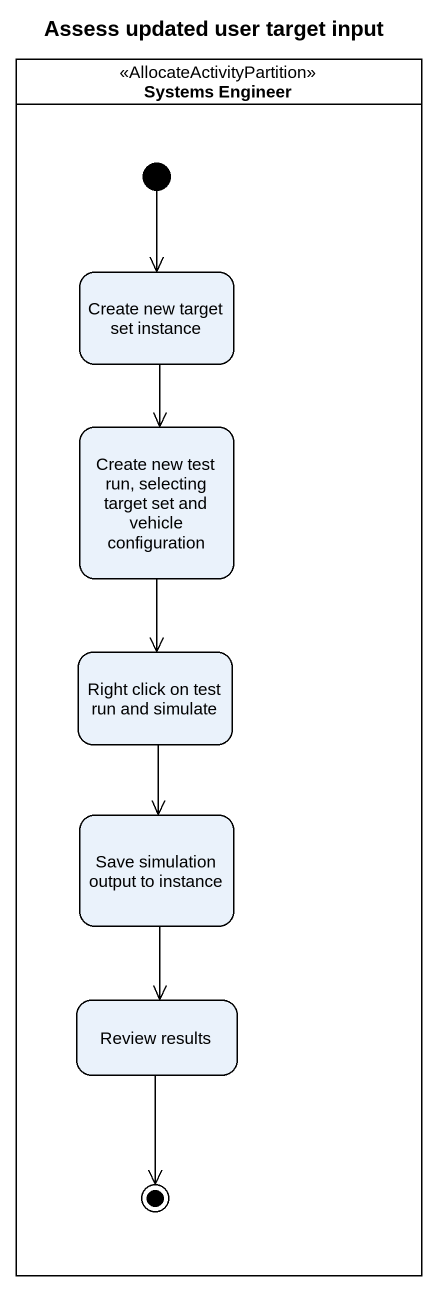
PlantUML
@startuml
title Assess updated user target input
hide empty description
state "Systems Engineer" as Systems_Engineer <<AllocateActivityPartition>> {
  state "Create new target set instance" as Create_new_target_set
  state "Create new test run, selecting target set and vehicle configuration" as Create_new_test_run
  state "Right click on test run and simulate" as Right_click_on_test_run_and
  state "Save simulation output to instance" as Save_simulation_output_to
  state "Review results" as Review_results
  [*] --> Create_new_target_set
  Review_results --> [*]
}
Create_new_target_set --> Create_new_test_run
Create_new_test_run --> Right_click_on_test_run_and
Right_click_on_test_run_and --> Save_simulation_output_to
Save_simulation_output_to --> Review_results
@enduml
